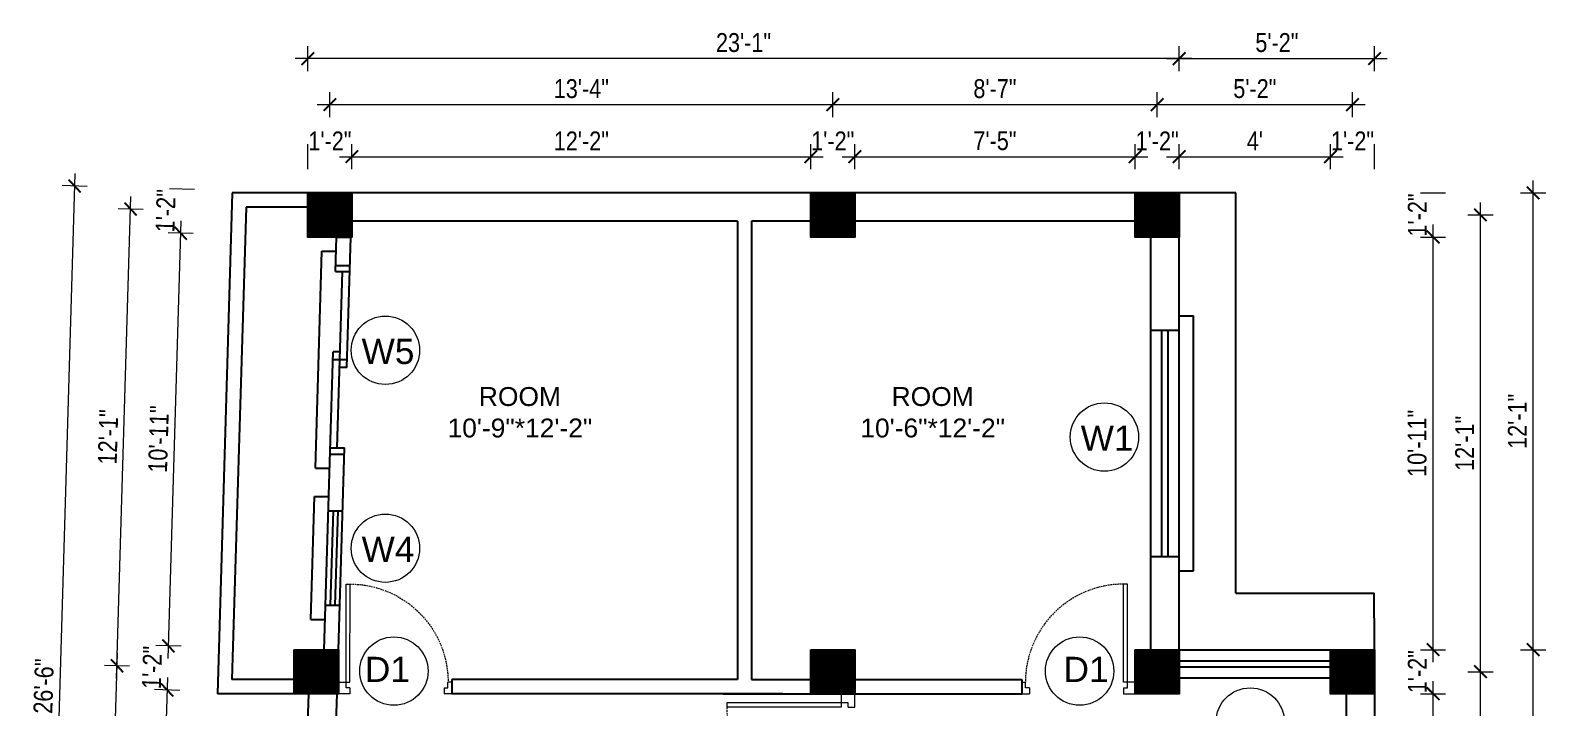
# Model space of a CAD drawing. Header units: inches. Extents: x -9985691 to 3643, y -3270716 to 4788.
# Drawn here: x -4965885.4 to -4965404.3, y -3263467.2 to -3263251.9 of the extents above; entities that cross this region are included whole.
import ezdxf

# ---------------------------------------------------------------- set-up
doc = ezdxf.new("R2010")
doc.units = ezdxf.units.IN
doc.header["$LTSCALE"] = 2
doc.header["$MEASUREMENT"] = 0
doc.header["$PDMODE"] = 34
doc.linetypes.add('HIDDEN', pattern=[0.375, 0.25, -0.125])
doc.layers.get('0').update_dxf_attribs({"linetype": 'CONTINUOUS'})
doc.layers.get('DEFPOINTS').update_dxf_attribs({"color": 141, "linetype": 'CONTINUOUS'})
doc.layers.add('A-Hatch', color=7, linetype='CONTINUOUS')
for name, color, linetype, lineweight in [('Annotate-Lite.w', 177, 'CONTINUOUS', 9), ('DIM 1-100', 4, 'CONTINUOUS', 13), ('Door-Window.w', 4, 'CONTINUOUS', 15), ('TEXT', 181, 'CONTINUOUS', 25)]:
    doc.layers.add(name, color=color, linetype=linetype, lineweight=lineweight)
doc.styles.add('arial.', font='arial.ttf')
doc.styles.add('gaurav', font='arial.ttf')
doc.styles.get("Standard").update_dxf_attribs({"font": 'ARIALN.TTF'})
doc.dimstyles.new('1 by 96', dxfattribs={"dimtxt": 6, "dimasz": 4, "dimexe": 4, "dimexo": 4, "dimgap": 2, "dimtad": 1, "dimdec": 0, "dimzin": 0, "dimdsep": 46, "dimlunit": 4, "dimtxsty": 'Standard', "dimblk": 'ARCHTICK', "dimcen": 0, "dimdle": 4, "dimadec": 0, "dimazin": 0, "dimtfac": 1, "dimtdec": 0, "dimtix": 1, "dimtofl": 0, "dimtmove": 1, "dimatfit": 3, "dimldrblk": 'ARCHTICK', "dimfxl": 4, "dimfxlon": 1, "dimtolj": 1, "dimtzin": 0, "dimlwd": -1, "dimlwe": -1, "dimarcsym": 0})

# ---------------------------------------------------------------- blocks, each defined once
blk = doc.blocks.new('3-0')
at = {"ltscale": 3}
for p, q in [((11063.05, 10097.68), (11065.97, 10099.9)), ((11063.05, 10097.68), (11064.53, 10095.73)), ((11065.25, 10097.81), (11066.71, 10098.92)), ((11065.99, 10096.84), (11065.25, 10097.81)), ((11065.97, 10099.9), (11066.71, 10098.92)), ((11065.99, 10096.84), (11064.53, 10095.73)), ((11085.5, 10074.13), (11110.32, 10092.96)), ((11086.24, 10073.15), (11111.05, 10091.97)), ((11111.05, 10091.97), (11110.32, 10092.96)), ((11084.04, 10073.02), (11082.57, 10071.91)), ((11084.04, 10073.02), (11084.78, 10072.04)), ((11084.78, 10072.04), (11086.24, 10073.15)), ((11086.24, 10073.15), (11085.5, 10074.13)), ((11087.72, 10071.2), (11086.24, 10073.15)), ((11082.57, 10071.91), (11084.79, 10068.98)), ((11084.79, 10068.98), (11087.72, 10071.2))]:
    blk.add_line(p, q, dxfattribs=at)
at = {"layer": 'Door-Window.w', "color": 9, "linetype": 'HIDDEN', "lineweight": 18}
blk.add_arc((11085.5, 10074.13), 31.16, 37.1906, 127.1465, dxfattribs=at)
blk = doc.blocks.new('*D1181')
at = {"layer": 'DEFPOINTS', "color": 0, "ltscale": 0.5, "transparency": 16777216}
for p in [(-4965783.32, -3263292.05), (-4965797.32, -3263303.58), (-4965783.32, -3263303.58)]:
    blk.add_point(p, dxfattribs=at)
at = {"layer": 'DIM 1-100', "color": 0, "ltscale": 0.5, "transparency": 16777216}
for p, q in [((-4965797.32, -3263296.05), (-4965797.32, -3263288.05)), ((-4965783.32, -3263296.05), (-4965783.32, -3263288.05))]:
    blk.add_line(p, q, dxfattribs=at)
at = {"layer": 'DIM 1-100', "color": 0, "ltscale": 0.5, "transparency": 16777216, "insert": (-4965790.32, -3263287.04), "char_height": 6, "attachment_point": 5}
blk.add_mtext('\\A1;1\'-2"', dxfattribs=at)
blk = doc.blocks.new('_ArchTick')
at = {"color": 0, "linetype": 'ByBlock', "const_width": 0.15}
blk.add_lwpolyline([(-0.5, -0.5), (0.5, 0.5)], dxfattribs=at)
blk = doc.blocks.new('*D1182')
at = {"layer": 'DEFPOINTS', "color": 0, "ltscale": 0.5, "transparency": 16777216}
for p in [(-4965637.68, -3263292.05), (-4965783.32, -3263303.58), (-4965637.68, -3263303.58)]:
    blk.add_point(p, dxfattribs=at)
at = {"layer": 'DIM 1-100', "color": 0, "ltscale": 0.5, "transparency": 16777216}
for p, q in [((-4965783.32, -3263296.05), (-4965783.32, -3263288.05)), ((-4965637.68, -3263296.05), (-4965637.68, -3263288.05)), ((-4965787.32, -3263292.05), (-4965633.68, -3263292.05))]:
    blk.add_line(p, q, dxfattribs=at)
at = {"layer": 'DIM 1-100', "color": 0, "ltscale": 0.5, "transparency": 16777216, "xscale": 4, "yscale": 4, "zscale": 4, "rotation": 180}
blk.add_blockref('_ArchTick', (-4965783.32, -3263292.05), dxfattribs=at)
at = {"layer": 'DIM 1-100', "color": 0, "ltscale": 0.5, "transparency": 16777216, "xscale": 4, "yscale": 4, "zscale": 4}
blk.add_blockref('_ArchTick', (-4965637.68, -3263292.05), dxfattribs=at)
at = {"layer": 'DIM 1-100', "color": 0, "ltscale": 0.5, "transparency": 16777216, "insert": (-4965710.5, -3263287.04), "char_height": 6, "attachment_point": 5}
blk.add_mtext('\\A1;12\'-2"', dxfattribs=at)
blk = doc.blocks.new('*D1183')
at = {"layer": 'DEFPOINTS', "color": 0, "ltscale": 0.5, "transparency": 16777216}
for p in [(-4965623.68, -3263292.05), (-4965637.68, -3263303.58), (-4965623.68, -3263303.58)]:
    blk.add_point(p, dxfattribs=at)
at = {"layer": 'DIM 1-100', "color": 0, "ltscale": 0.5, "transparency": 16777216}
for p, q in [((-4965637.68, -3263296.05), (-4965637.68, -3263288.05)), ((-4965623.68, -3263296.05), (-4965623.68, -3263288.05))]:
    blk.add_line(p, q, dxfattribs=at)
at = {"layer": 'DIM 1-100', "color": 0, "ltscale": 0.5, "transparency": 16777216, "insert": (-4965630.68, -3263287.04), "char_height": 6, "attachment_point": 5}
blk.add_mtext('\\A1;1\'-2"', dxfattribs=at)
blk = doc.blocks.new('*D1184')
at = {"layer": 'DEFPOINTS', "color": 0, "ltscale": 0.5, "transparency": 16777216}
for p in [(-4965534.68, -3263292.05), (-4965623.68, -3263303.58), (-4965534.68, -3263303.58)]:
    blk.add_point(p, dxfattribs=at)
at = {"layer": 'DIM 1-100', "color": 0, "ltscale": 0.5, "transparency": 16777216}
for p, q in [((-4965623.68, -3263296.05), (-4965623.68, -3263288.05)), ((-4965534.68, -3263296.05), (-4965534.68, -3263288.05)), ((-4965627.68, -3263292.05), (-4965530.68, -3263292.05))]:
    blk.add_line(p, q, dxfattribs=at)
at = {"layer": 'DIM 1-100', "color": 0, "ltscale": 0.5, "transparency": 16777216, "xscale": 4, "yscale": 4, "zscale": 4, "rotation": 180}
blk.add_blockref('_ArchTick', (-4965623.68, -3263292.05), dxfattribs=at)
at = {"layer": 'DIM 1-100', "color": 0, "ltscale": 0.5, "transparency": 16777216, "xscale": 4, "yscale": 4, "zscale": 4}
blk.add_blockref('_ArchTick', (-4965534.68, -3263292.05), dxfattribs=at)
at = {"layer": 'DIM 1-100', "color": 0, "ltscale": 0.5, "transparency": 16777216, "insert": (-4965579.18, -3263287), "char_height": 6, "attachment_point": 5}
blk.add_mtext('\\A1;7\'-5"', dxfattribs=at)
blk = doc.blocks.new('*D1185')
at = {"layer": 'DEFPOINTS', "color": 0, "ltscale": 0.5, "transparency": 16777216}
for p in [(-4965520.68, -3263292.05), (-4965534.68, -3263303.58), (-4965520.68, -3263303.58)]:
    blk.add_point(p, dxfattribs=at)
at = {"layer": 'DIM 1-100', "color": 0, "ltscale": 0.5, "transparency": 16777216}
for p, q in [((-4965534.68, -3263296.05), (-4965534.68, -3263288.05)), ((-4965520.68, -3263296.05), (-4965520.68, -3263288.05))]:
    blk.add_line(p, q, dxfattribs=at)
at = {"layer": 'DIM 1-100', "color": 0, "ltscale": 0.5, "transparency": 16777216, "insert": (-4965527.68, -3263287.04), "char_height": 6, "attachment_point": 5}
blk.add_mtext('\\A1;1\'-2"', dxfattribs=at)
blk = doc.blocks.new('*D1186')
at = {"layer": 'DEFPOINTS', "color": 0, "ltscale": 0.5, "transparency": 16777216}
for p in [(-4965472.65, -3263292.05), (-4965520.68, -3263303.58), (-4965472.65, -3263448.71)]:
    blk.add_point(p, dxfattribs=at)
at = {"layer": 'DIM 1-100', "color": 0, "ltscale": 0.5, "transparency": 16777216}
for p, q in [((-4965520.68, -3263296.05), (-4965520.68, -3263288.05)), ((-4965472.65, -3263296.05), (-4965472.65, -3263288.05)), ((-4965524.68, -3263292.05), (-4965468.65, -3263292.05))]:
    blk.add_line(p, q, dxfattribs=at)
at = {"layer": 'DIM 1-100', "color": 0, "ltscale": 0.5, "transparency": 16777216, "xscale": 4, "yscale": 4, "zscale": 4, "rotation": 180}
blk.add_blockref('_ArchTick', (-4965520.68, -3263292.05), dxfattribs=at)
at = {"layer": 'DIM 1-100', "color": 0, "ltscale": 0.5, "transparency": 16777216, "xscale": 4, "yscale": 4, "zscale": 4}
blk.add_blockref('_ArchTick', (-4965472.65, -3263292.05), dxfattribs=at)
at = {"layer": 'DIM 1-100', "color": 0, "ltscale": 0.5, "transparency": 16777216, "insert": (-4965496.66, -3263287.05), "char_height": 6, "attachment_point": 5}
blk.add_mtext("\\A1;4'", dxfattribs=at)
blk = doc.blocks.new('*D1187')
at = {"layer": 'DEFPOINTS', "color": 0, "ltscale": 0.5, "transparency": 16777216}
for p in [(-4965458.65, -3263292.05), (-4965472.65, -3263448.71), (-4965458.65, -3263448.71)]:
    blk.add_point(p, dxfattribs=at)
at = {"layer": 'DIM 1-100', "color": 0, "ltscale": 0.5, "transparency": 16777216}
for p, q in [((-4965472.65, -3263296.05), (-4965472.65, -3263288.05)), ((-4965458.65, -3263296.05), (-4965458.65, -3263288.05))]:
    blk.add_line(p, q, dxfattribs=at)
at = {"layer": 'DIM 1-100', "color": 0, "ltscale": 0.5, "transparency": 16777216, "insert": (-4965465.65, -3263287.04), "char_height": 6, "attachment_point": 5}
blk.add_mtext('\\A1;1\'-2"', dxfattribs=at)
blk = doc.blocks.new('*D1188')
at = {"layer": 'DEFPOINTS', "color": 0, "ltscale": 0.5, "transparency": 16777216}
for p in [(-4965630.68, -3263275.52), (-4965790.32, -3263310.58), (-4965630.68, -3263310.58)]:
    blk.add_point(p, dxfattribs=at)
at = {"layer": 'DIM 1-100', "color": 0, "ltscale": 0.5, "transparency": 16777216}
for p, q in [((-4965790.32, -3263279.52), (-4965790.32, -3263271.52)), ((-4965630.68, -3263279.52), (-4965630.68, -3263271.52)), ((-4965794.32, -3263275.52), (-4965626.68, -3263275.52))]:
    blk.add_line(p, q, dxfattribs=at)
at = {"layer": 'DIM 1-100', "color": 0, "ltscale": 0.5, "transparency": 16777216, "xscale": 4, "yscale": 4, "zscale": 4, "rotation": 180}
blk.add_blockref('_ArchTick', (-4965790.32, -3263275.52), dxfattribs=at)
at = {"layer": 'DIM 1-100', "color": 0, "ltscale": 0.5, "transparency": 16777216, "xscale": 4, "yscale": 4, "zscale": 4}
blk.add_blockref('_ArchTick', (-4965630.68, -3263275.52), dxfattribs=at)
at = {"layer": 'DIM 1-100', "color": 0, "ltscale": 0.5, "transparency": 16777216, "insert": (-4965710.5, -3263270.46), "char_height": 6, "attachment_point": 5}
blk.add_mtext('\\A1;13\'-4"', dxfattribs=at)
blk = doc.blocks.new('*D1189')
at = {"layer": 'DEFPOINTS', "color": 0, "ltscale": 0.5, "transparency": 16777216}
for p in [(-4965527.68, -3263275.52), (-4965630.68, -3263310.58), (-4965527.68, -3263310.58)]:
    blk.add_point(p, dxfattribs=at)
at = {"layer": 'DIM 1-100', "color": 0, "ltscale": 0.5, "transparency": 16777216}
for p, q in [((-4965630.68, -3263279.52), (-4965630.68, -3263271.52)), ((-4965527.68, -3263279.52), (-4965527.68, -3263271.52)), ((-4965634.68, -3263275.52), (-4965523.68, -3263275.52))]:
    blk.add_line(p, q, dxfattribs=at)
at = {"layer": 'DIM 1-100', "color": 0, "ltscale": 0.5, "transparency": 16777216, "xscale": 4, "yscale": 4, "zscale": 4, "rotation": 180}
blk.add_blockref('_ArchTick', (-4965630.68, -3263275.52), dxfattribs=at)
at = {"layer": 'DIM 1-100', "color": 0, "ltscale": 0.5, "transparency": 16777216, "xscale": 4, "yscale": 4, "zscale": 4}
blk.add_blockref('_ArchTick', (-4965527.68, -3263275.52), dxfattribs=at)
at = {"layer": 'DIM 1-100', "color": 0, "ltscale": 0.5, "transparency": 16777216, "insert": (-4965579.18, -3263270.46), "char_height": 6, "attachment_point": 5}
blk.add_mtext('\\A1;8\'-7"', dxfattribs=at)
blk = doc.blocks.new('*D1190')
at = {"layer": 'DEFPOINTS', "color": 0, "ltscale": 0.5, "transparency": 16777216}
for p in [(-4965465.65, -3263275.52), (-4965527.68, -3263310.58), (-4965465.65, -3263455.71)]:
    blk.add_point(p, dxfattribs=at)
at = {"layer": 'DIM 1-100', "color": 0, "ltscale": 0.5, "transparency": 16777216}
for p, q in [((-4965527.68, -3263279.52), (-4965527.68, -3263271.52)), ((-4965465.65, -3263279.52), (-4965465.65, -3263271.52)), ((-4965531.68, -3263275.52), (-4965461.65, -3263275.52))]:
    blk.add_line(p, q, dxfattribs=at)
at = {"layer": 'DIM 1-100', "color": 0, "ltscale": 0.5, "transparency": 16777216, "xscale": 4, "yscale": 4, "zscale": 4, "rotation": 180}
blk.add_blockref('_ArchTick', (-4965527.68, -3263275.52), dxfattribs=at)
at = {"layer": 'DIM 1-100', "color": 0, "ltscale": 0.5, "transparency": 16777216, "xscale": 4, "yscale": 4, "zscale": 4}
blk.add_blockref('_ArchTick', (-4965465.65, -3263275.52), dxfattribs=at)
at = {"layer": 'DIM 1-100', "color": 0, "ltscale": 0.5, "transparency": 16777216, "insert": (-4965496.66, -3263270.46), "char_height": 6, "attachment_point": 5}
blk.add_mtext('\\A1;5\'-2"', dxfattribs=at)
blk = doc.blocks.new('*D1191')
at = {"layer": 'DEFPOINTS', "color": 0, "ltscale": 0.5, "transparency": 16777216}
for p in [(-4965797.32, -3263260.89), (-4965797.32, -3263303.58), (-4965520.68, -3263303.58)]:
    blk.add_point(p, dxfattribs=at)
at = {"layer": 'DIM 1-100', "color": 0, "ltscale": 0.5, "transparency": 16777216}
for p, q in [((-4965797.32, -3263264.89), (-4965797.32, -3263256.89)), ((-4965520.68, -3263264.89), (-4965520.68, -3263256.89)), ((-4965516.68, -3263260.89), (-4965801.32, -3263260.89))]:
    blk.add_line(p, q, dxfattribs=at)
at = {"layer": 'DIM 1-100', "color": 0, "ltscale": 0.5, "transparency": 16777216, "xscale": 4, "yscale": 4, "zscale": 4, "rotation": 180}
blk.add_blockref('_ArchTick', (-4965797.32, -3263260.89), dxfattribs=at)
at = {"layer": 'DIM 1-100', "color": 0, "ltscale": 0.5, "transparency": 16777216, "xscale": 4, "yscale": 4, "zscale": 4}
blk.add_blockref('_ArchTick', (-4965520.68, -3263260.89), dxfattribs=at)
at = {"layer": 'DIM 1-100', "color": 0, "ltscale": 0.5, "transparency": 16777216, "insert": (-4965659, -3263255.82), "char_height": 6, "attachment_point": 5}
blk.add_mtext('\\A1;23\'-1"', dxfattribs=at)
blk = doc.blocks.new('*D1192')
at = {"layer": 'DEFPOINTS', "color": 0, "ltscale": 0.5, "transparency": 16777216}
for p in [(-4965458.65, -3263260.89), (-4965520.68, -3263303.58), (-4965458.65, -3263448.71)]:
    blk.add_point(p, dxfattribs=at)
at = {"layer": 'DIM 1-100', "color": 0, "ltscale": 0.5, "transparency": 16777216}
for p, q in [((-4965520.68, -3263264.89), (-4965520.68, -3263256.89)), ((-4965458.65, -3263264.89), (-4965458.65, -3263256.89)), ((-4965524.68, -3263260.89), (-4965454.65, -3263260.89))]:
    blk.add_line(p, q, dxfattribs=at)
at = {"layer": 'DIM 1-100', "color": 0, "ltscale": 0.5, "transparency": 16777216, "xscale": 4, "yscale": 4, "zscale": 4, "rotation": 180}
blk.add_blockref('_ArchTick', (-4965520.68, -3263260.89), dxfattribs=at)
at = {"layer": 'DIM 1-100', "color": 0, "ltscale": 0.5, "transparency": 16777216, "xscale": 4, "yscale": 4, "zscale": 4}
blk.add_blockref('_ArchTick', (-4965458.65, -3263260.89), dxfattribs=at)
at = {"layer": 'DIM 1-100', "color": 0, "ltscale": 0.5, "transparency": 16777216, "insert": (-4965489.66, -3263255.82), "char_height": 6, "attachment_point": 5}
blk.add_mtext('\\A1;5\'-2"', dxfattribs=at)
blk = doc.blocks.new('*D1193')
at = {"layer": 'DEFPOINTS', "color": 0, "ltscale": 0.5, "transparency": 16777216}
for p in [(-4965841.59, -3263447.52), (-4965801.63, -3263448.71), (-4965802.05, -3263462.71)]:
    blk.add_point(p, dxfattribs=at)
at = {"layer": 'DIM 1-100', "color": 0, "ltscale": 0.5, "transparency": 16777216}
for p, q in [((-4965837.59, -3263447.64), (-4965845.59, -3263447.4)), ((-4965838.01, -3263461.64), (-4965846, -3263461.4))]:
    blk.add_line(p, q, dxfattribs=at)
at = {"layer": 'DIM 1-100', "color": 0, "ltscale": 0.5, "transparency": 16777216, "insert": (-4965846.81, -3263454.37), "char_height": 6, "attachment_point": 5, "rotation": 88.2969}
blk.add_mtext('\\A1;1\'-2"', dxfattribs=at)
blk = doc.blocks.new('*D1194')
at = {"layer": 'DEFPOINTS', "color": 0, "ltscale": 0.5, "transparency": 16777216}
for p in [(-4965802.05, -3263462.71), (-4965846.32, -3263606.52), (-4965806.36, -3263607.71)]:
    blk.add_point(p, dxfattribs=at)
at = {"layer": 'DIM 1-100', "color": 0, "ltscale": 0.5, "transparency": 16777216}
for p, q in [((-4965841.89, -3263457.53), (-4965846.44, -3263610.52)), ((-4965838.01, -3263461.64), (-4965846, -3263461.4)), ((-4965842.32, -3263606.64), (-4965850.32, -3263606.4))]:
    blk.add_line(p, q, dxfattribs=at)
at = {"layer": 'DIM 1-100', "color": 0, "ltscale": 0.5, "transparency": 16777216, "xscale": 4, "yscale": 4, "zscale": 4}
for p, rotation in [((-4965842.01, -3263461.52), 88.2968649502708), ((-4965846.32, -3263606.52), 268.2968649502708)]:
    blk.add_blockref('_ArchTick', p, dxfattribs=dict(at, rotation=rotation))
at = {"layer": 'DIM 1-100', "color": 0, "ltscale": 0.5, "transparency": 16777216, "insert": (-4965849.17, -3263533.87), "char_height": 6, "attachment_point": 5, "rotation": 88.2969}
blk.add_mtext('\\A1;12\'-1"', dxfattribs=at)
blk = doc.blocks.new('*D1196')
at = {"layer": 'DEFPOINTS', "color": 0, "ltscale": 0.5, "transparency": 16777216}
for p in [(-4965837.69, -3263316.38), (-4965797.32, -3263317.58), (-4965801.63, -3263448.71)]:
    blk.add_point(p, dxfattribs=at)
at = {"layer": 'DIM 1-100', "color": 0, "ltscale": 0.5, "transparency": 16777216}
for p, q in [((-4965841.71, -3263451.52), (-4965837.57, -3263312.39)), ((-4965833.69, -3263316.5), (-4965841.69, -3263316.27)), ((-4965837.59, -3263447.64), (-4965845.59, -3263447.4))]:
    blk.add_line(p, q, dxfattribs=at)
at = {"layer": 'DIM 1-100', "color": 0, "ltscale": 0.5, "transparency": 16777216, "xscale": 4, "yscale": 4, "zscale": 4}
for p, rotation in [((-4965837.69, -3263316.38), 88.29686495027083), ((-4965841.59, -3263447.52), 268.2968649502708)]:
    blk.add_blockref('_ArchTick', p, dxfattribs=dict(at, rotation=rotation))
at = {"layer": 'DIM 1-100', "color": 0, "ltscale": 0.5, "transparency": 16777216, "insert": (-4965844.7, -3263381.8), "char_height": 6, "attachment_point": 5, "rotation": 88.2969}
blk.add_mtext('\\A1;10\'-11"', dxfattribs=at)
blk = doc.blocks.new('*D1197')
at = {"layer": 'DEFPOINTS', "color": 0, "ltscale": 0.5, "transparency": 16777216}
for p in [(-4965837.27, -3263302.4), (-4965797.32, -3263303.58), (-4965797.32, -3263317.58)]:
    blk.add_point(p, dxfattribs=at)
at = {"layer": 'DIM 1-100', "color": 0, "ltscale": 0.5, "transparency": 16777216}
for p, q in [((-4965833.28, -3263302.52), (-4965841.27, -3263302.28)), ((-4965833.69, -3263316.5), (-4965841.69, -3263316.27))]:
    blk.add_line(p, q, dxfattribs=at)
at = {"layer": 'DIM 1-100', "color": 0, "ltscale": 0.5, "transparency": 16777216, "insert": (-4965842.49, -3263309.24), "char_height": 6, "attachment_point": 5, "rotation": 88.2969}
blk.add_mtext('\\A1;1\'-2"', dxfattribs=at)
blk = doc.blocks.new('*D1198')
at = {"layer": 'DEFPOINTS', "color": 0, "ltscale": 0.5, "transparency": 16777216}
for p in [(-4965857.91, -3263453.83), (-4965794.63, -3263455.71), (-4965799.36, -3263614.71)]:
    blk.add_point(p, dxfattribs=at)
at = {"layer": 'DIM 1-100', "color": 0, "ltscale": 0.5, "transparency": 16777216}
for p, q in [((-4965862.76, -3263616.83), (-4965857.8, -3263449.83)), ((-4965853.92, -3263453.95), (-4965861.91, -3263453.71)), ((-4965858.64, -3263612.95), (-4965866.64, -3263612.71))]:
    blk.add_line(p, q, dxfattribs=at)
at = {"layer": 'DIM 1-100', "color": 0, "ltscale": 0.5, "transparency": 16777216, "xscale": 4, "yscale": 4, "zscale": 4}
for p, rotation in [((-4965857.91, -3263453.83), 88.29686496677859), ((-4965862.64, -3263612.83), 268.2968649667786)]:
    blk.add_blockref('_ArchTick', p, dxfattribs=dict(at, rotation=rotation))
at = {"layer": 'DIM 1-100', "color": 0, "ltscale": 0.5, "transparency": 16777216, "insert": (-4965865.34, -3263533.18), "char_height": 6, "attachment_point": 5, "rotation": 88.2969}
blk.add_mtext('\\A1;13\'-3"', dxfattribs=at)
blk = doc.blocks.new('*D1199')
at = {"layer": 'DEFPOINTS', "color": 0, "ltscale": 0.5, "transparency": 16777216}
for p in [(-4965853.6, -3263308.7), (-4965790.32, -3263310.58), (-4965794.63, -3263455.71)]:
    blk.add_point(p, dxfattribs=at)
at = {"layer": 'DIM 1-100', "color": 0, "ltscale": 0.5, "transparency": 16777216}
for p, q in [((-4965858.03, -3263457.83), (-4965853.48, -3263304.7)), ((-4965849.6, -3263308.82), (-4965857.6, -3263308.58)), ((-4965853.92, -3263453.95), (-4965861.91, -3263453.71))]:
    blk.add_line(p, q, dxfattribs=at)
at = {"layer": 'DIM 1-100', "color": 0, "ltscale": 0.5, "transparency": 16777216, "xscale": 4, "yscale": 4, "zscale": 4}
for p, rotation in [((-4965853.6, -3263308.7), 88.29686495027083), ((-4965857.91, -3263453.83), 268.2968649502708)]:
    blk.add_blockref('_ArchTick', p, dxfattribs=dict(at, rotation=rotation))
at = {"layer": 'DIM 1-100', "color": 0, "ltscale": 0.5, "transparency": 16777216, "insert": (-4965860.77, -3263381.12), "char_height": 6, "attachment_point": 5, "rotation": 88.2969}
blk.add_mtext('\\A1;12\'-1"', dxfattribs=at)
blk = doc.blocks.new('*D1200')
at = {"layer": 'DEFPOINTS', "color": 0, "ltscale": 0.5, "transparency": 16777216}
for p in [(-4965797.32, -3263303.58), (-4965880.84, -3263619.51), (-4965806.77, -3263621.71)]:
    blk.add_point(p, dxfattribs=at)
at = {"layer": 'DIM 1-100', "color": 0, "ltscale": 0.5, "transparency": 16777216}
for p, q in [((-4965871.26, -3263297.38), (-4965880.96, -3263623.51)), ((-4965867.39, -3263301.5), (-4965875.38, -3263301.26)), ((-4965876.84, -3263619.63), (-4965884.84, -3263619.39))]:
    blk.add_line(p, q, dxfattribs=at)
at = {"layer": 'DIM 1-100', "color": 0, "ltscale": 0.5, "transparency": 16777216, "xscale": 4, "yscale": 4, "zscale": 4}
for p, rotation in [((-4965871.38, -3263301.38), 88.29686496679862), ((-4965880.84, -3263619.51), 268.2968649667986)]:
    blk.add_blockref('_ArchTick', p, dxfattribs=dict(at, rotation=rotation))
at = {"layer": 'DIM 1-100', "color": 0, "ltscale": 0.5, "transparency": 16777216, "insert": (-4965881.17, -3263460.3), "char_height": 6, "attachment_point": 5, "rotation": 88.2969}
blk.add_mtext('\\A1;26\'-6"', dxfattribs=at)
blk = doc.blocks.new('*D1210')
at = {"layer": 'DEFPOINTS', "color": 0, "ltscale": 0.5, "transparency": 16777216}
for p in [(-4965458.65, -3263462.71), (-4965440.08, -3263462.71), (-4965457.43, -3263607.71)]:
    blk.add_point(p, dxfattribs=at)
at = {"layer": 'DIM 1-100', "color": 0, "ltscale": 0.5, "transparency": 16777216}
for p, q in [((-4965440.08, -3263611.71), (-4965440.08, -3263458.71)), ((-4965444.08, -3263462.71), (-4965436.08, -3263462.71)), ((-4965444.08, -3263607.71), (-4965436.08, -3263607.71))]:
    blk.add_line(p, q, dxfattribs=at)
at = {"layer": 'DIM 1-100', "color": 0, "ltscale": 0.5, "transparency": 16777216, "xscale": 4, "yscale": 4, "zscale": 4}
for p, rotation in [((-4965440.08, -3263462.71), 90), ((-4965440.08, -3263607.71), 270)]:
    blk.add_blockref('_ArchTick', p, dxfattribs=dict(at, rotation=rotation))
at = {"layer": 'DIM 1-100', "color": 0, "ltscale": 0.5, "transparency": 16777216, "insert": (-4965445.09, -3263535.21), "char_height": 6, "attachment_point": 5, "rotation": 90}
blk.add_mtext('\\A1;12\'-1"', dxfattribs=at)
blk = doc.blocks.new('*D1211')
at = {"layer": 'DEFPOINTS', "color": 0, "ltscale": 0.5, "transparency": 16777216}
for p in [(-4965458.65, -3263448.71), (-4965440.08, -3263448.71), (-4965458.65, -3263462.71)]:
    blk.add_point(p, dxfattribs=at)
at = {"layer": 'DIM 1-100', "color": 0, "ltscale": 0.5, "transparency": 16777216}
for p, q in [((-4965444.08, -3263448.71), (-4965436.08, -3263448.71)), ((-4965444.08, -3263462.71), (-4965436.08, -3263462.71))]:
    blk.add_line(p, q, dxfattribs=at)
at = {"layer": 'DIM 1-100', "color": 0, "ltscale": 0.5, "transparency": 16777216, "insert": (-4965445.09, -3263455.71), "char_height": 6, "attachment_point": 5, "rotation": 90}
blk.add_mtext('\\A1;1\'-2"', dxfattribs=at)
blk = doc.blocks.new('*D1212')
at = {"layer": 'DEFPOINTS', "color": 0, "ltscale": 0.5, "transparency": 16777216}
for p in [(-4965520.68, -3263317.58), (-4965440.08, -3263317.58), (-4965458.65, -3263448.71)]:
    blk.add_point(p, dxfattribs=at)
at = {"layer": 'DIM 1-100', "color": 0, "ltscale": 0.5, "transparency": 16777216}
for p, q in [((-4965440.08, -3263452.71), (-4965440.08, -3263313.58)), ((-4965444.08, -3263317.58), (-4965436.08, -3263317.58)), ((-4965444.08, -3263448.71), (-4965436.08, -3263448.71))]:
    blk.add_line(p, q, dxfattribs=at)
at = {"layer": 'DIM 1-100', "color": 0, "ltscale": 0.5, "transparency": 16777216, "xscale": 4, "yscale": 4, "zscale": 4}
for p, rotation in [((-4965440.08, -3263317.58), 90), ((-4965440.08, -3263448.71), 270)]:
    blk.add_blockref('_ArchTick', p, dxfattribs=dict(at, rotation=rotation))
at = {"layer": 'DIM 1-100', "color": 0, "ltscale": 0.5, "transparency": 16777216, "insert": (-4965445.14, -3263383.15), "char_height": 6, "attachment_point": 5, "rotation": 90}
blk.add_mtext('\\A1;10\'-11"', dxfattribs=at)
blk = doc.blocks.new('*D1213')
at = {"layer": 'DEFPOINTS', "color": 0, "ltscale": 0.5, "transparency": 16777216}
for p in [(-4965520.68, -3263303.58), (-4965440.08, -3263303.58), (-4965520.68, -3263317.58)]:
    blk.add_point(p, dxfattribs=at)
at = {"layer": 'DIM 1-100', "color": 0, "ltscale": 0.5, "transparency": 16777216}
for p, q in [((-4965444.08, -3263303.58), (-4965436.08, -3263303.58)), ((-4965444.08, -3263317.58), (-4965436.08, -3263317.58))]:
    blk.add_line(p, q, dxfattribs=at)
at = {"layer": 'DIM 1-100', "color": 0, "ltscale": 0.5, "transparency": 16777216, "insert": (-4965445.09, -3263310.58), "char_height": 6, "attachment_point": 5, "rotation": 90}
blk.add_mtext('\\A1;1\'-2"', dxfattribs=at)
blk = doc.blocks.new('*D1214')
at = {"layer": 'DEFPOINTS', "color": 0, "ltscale": 0.5, "transparency": 16777216}
for p in [(-4965465.65, -3263455.71), (-4965425.05, -3263455.71), (-4965464.43, -3263614.71)]:
    blk.add_point(p, dxfattribs=at)
at = {"layer": 'DIM 1-100', "color": 0, "ltscale": 0.5, "transparency": 16777216}
for p, q in [((-4965425.05, -3263618.71), (-4965425.05, -3263451.71)), ((-4965429.05, -3263455.71), (-4965421.05, -3263455.71)), ((-4965429.05, -3263614.71), (-4965421.05, -3263614.71))]:
    blk.add_line(p, q, dxfattribs=at)
at = {"layer": 'DIM 1-100', "color": 0, "ltscale": 0.5, "transparency": 16777216, "xscale": 4, "yscale": 4, "zscale": 4}
for p, rotation in [((-4965425.05, -3263455.71), 90), ((-4965425.05, -3263614.71), 270)]:
    blk.add_blockref('_ArchTick', p, dxfattribs=dict(at, rotation=rotation))
at = {"layer": 'DIM 1-100', "color": 0, "ltscale": 0.5, "transparency": 16777216, "insert": (-4965430.11, -3263535.21), "char_height": 6, "attachment_point": 5, "rotation": 90}
blk.add_mtext('\\A1;13\'-3"', dxfattribs=at)
blk = doc.blocks.new('*D1215')
at = {"layer": 'DEFPOINTS', "color": 0, "ltscale": 0.5, "transparency": 16777216}
for p in [(-4965527.68, -3263310.58), (-4965425.05, -3263310.58), (-4965465.65, -3263455.71)]:
    blk.add_point(p, dxfattribs=at)
at = {"layer": 'DIM 1-100', "color": 0, "ltscale": 0.5, "transparency": 16777216}
for p, q in [((-4965425.05, -3263459.71), (-4965425.05, -3263306.58)), ((-4965429.05, -3263310.58), (-4965421.05, -3263310.58)), ((-4965429.05, -3263455.71), (-4965421.05, -3263455.71))]:
    blk.add_line(p, q, dxfattribs=at)
at = {"layer": 'DIM 1-100', "color": 0, "ltscale": 0.5, "transparency": 16777216, "xscale": 4, "yscale": 4, "zscale": 4}
for p, rotation in [((-4965425.05, -3263310.58), 90), ((-4965425.05, -3263455.71), 270)]:
    blk.add_blockref('_ArchTick', p, dxfattribs=dict(at, rotation=rotation))
at = {"layer": 'DIM 1-100', "color": 0, "ltscale": 0.5, "transparency": 16777216, "insert": (-4965430.06, -3263383.15), "char_height": 6, "attachment_point": 5, "rotation": 90}
blk.add_mtext('\\A1;12\'-1"', dxfattribs=at)
blk = doc.blocks.new('*D1216')
at = {"layer": 'DEFPOINTS', "color": 0, "ltscale": 0.5, "transparency": 16777216}
for p in [(-4965458.65, -3263448.71), (-4965408.32, -3263448.71), (-4965457.32, -3263621.71)]:
    blk.add_point(p, dxfattribs=at)
at = {"layer": 'DIM 1-100', "color": 0, "ltscale": 0.5, "transparency": 16777216}
for p, q in [((-4965408.32, -3263625.71), (-4965408.32, -3263444.71)), ((-4965412.32, -3263448.71), (-4965404.32, -3263448.71)), ((-4965412.32, -3263621.71), (-4965404.32, -3263621.71))]:
    blk.add_line(p, q, dxfattribs=at)
at = {"layer": 'DIM 1-100', "color": 0, "ltscale": 0.5, "transparency": 16777216, "xscale": 4, "yscale": 4, "zscale": 4}
for p, rotation in [((-4965408.32, -3263448.71), 90), ((-4965408.32, -3263621.71), 270)]:
    blk.add_blockref('_ArchTick', p, dxfattribs=dict(at, rotation=rotation))
at = {"layer": 'DIM 1-100', "color": 0, "ltscale": 0.5, "transparency": 16777216, "insert": (-4965413.38, -3263535.21), "char_height": 6, "attachment_point": 5, "rotation": 90}
blk.add_mtext('\\A1;14\'-5"', dxfattribs=at)
blk = doc.blocks.new('*D1217')
at = {"layer": 'DEFPOINTS', "color": 0, "ltscale": 0.5, "transparency": 16777216}
for p in [(-4965520.68, -3263303.58), (-4965408.32, -3263303.58), (-4965458.65, -3263448.71)]:
    blk.add_point(p, dxfattribs=at)
at = {"layer": 'DIM 1-100', "color": 0, "ltscale": 0.5, "transparency": 16777216}
for p, q in [((-4965408.32, -3263452.71), (-4965408.32, -3263299.58)), ((-4965412.32, -3263303.58), (-4965404.32, -3263303.58)), ((-4965412.32, -3263448.71), (-4965404.32, -3263448.71))]:
    blk.add_line(p, q, dxfattribs=at)
at = {"layer": 'DIM 1-100', "color": 0, "ltscale": 0.5, "transparency": 16777216, "xscale": 4, "yscale": 4, "zscale": 4}
for p, rotation in [((-4965408.32, -3263303.58), 90), ((-4965408.32, -3263448.71), 270)]:
    blk.add_blockref('_ArchTick', p, dxfattribs=dict(at, rotation=rotation))
at = {"layer": 'DIM 1-100', "color": 0, "ltscale": 0.5, "transparency": 16777216, "insert": (-4965413.33, -3263376.15), "char_height": 6, "attachment_point": 5, "rotation": 90}
blk.add_mtext('\\A1;12\'-1"', dxfattribs=at)

msp = doc.modelspace()

# ---------------------------------------------------------------- hatches: boundary and pattern name
at = {"layer": 'A-Hatch', "ltscale": 0.5}
h = msp.add_hatch(dxfattribs=at)
h.set_pattern_fill('ANSI31', color=256)
h.set_pattern_definition([(45, (9311.56172, 1367.74534), (-0.0883883476483, 0.0883883476483), [])])
h.paths.add_polyline_path([(-4965783.32, -3263303.58), (-4965797.32, -3263303.58), (-4965797.32, -3263317.58), (-4965783.32, -3263317.58)])
h = msp.add_hatch(dxfattribs=at)
h.set_pattern_fill('ANSI31', color=256)
h.set_pattern_definition([(45, (9471.20189, 1367.74534), (-0.0883883476483, 0.0883883476483), [])])
h.paths.add_polyline_path([(-4965623.68, -3263303.58), (-4965637.68, -3263303.58), (-4965637.68, -3263317.58), (-4965623.68, -3263317.58)])
h = msp.add_hatch(dxfattribs=at)
h.set_pattern_fill('ANSI31', color=256)
h.set_pattern_definition([(45, (9574.20189, 1367.74534), (-0.0883883476483, 0.0883883476483), [])])
h.paths.add_polyline_path([(-4965520.68, -3263303.58), (-4965534.68, -3263303.58), (-4965534.68, -3263317.58), (-4965520.68, -3263317.58)])
h = msp.add_hatch(dxfattribs=at)
h.set_pattern_fill('ANSI31', color=256)
h.set_pattern_definition([(45, (9307.2465, 1222.61838), (-0.0883883476483, 0.0883883476483), [])])
h.paths.add_polyline_path([(-4965787.63, -3263448.71), (-4965801.63, -3263448.71), (-4965801.63, -3263462.71), (-4965787.63, -3263462.71)])
h = msp.add_hatch(dxfattribs=at)
h.set_pattern_fill('ANSI31', color=256)
h.set_pattern_definition([(45, (9471.20189, 1222.61838), (-0.0883883476483, 0.0883883476483), [])])
h.paths.add_polyline_path([(-4965623.68, -3263448.71), (-4965637.68, -3263448.71), (-4965637.68, -3263462.71), (-4965623.68, -3263462.71)])
h = msp.add_hatch(dxfattribs=at)
h.set_pattern_fill('ANSI31', color=256)
h.set_pattern_definition([(45, (9574.20189, 1222.61838), (-0.0883883476483, 0.0883883476483), [])])
h.paths.add_polyline_path([(-4965520.68, -3263448.71), (-4965534.68, -3263448.71), (-4965534.68, -3263462.71), (-4965520.68, -3263462.71)])
h = msp.add_hatch(dxfattribs=at)
h.set_pattern_fill('ANSI31', color=256)
h.set_pattern_definition([(45, (9636.22773, 1222.61838), (-0.0883883476483, 0.0883883476483), [])])
h.paths.add_polyline_path([(-4965458.65, -3263448.71), (-4965472.65, -3263448.71), (-4965472.65, -3263462.71), (-4965458.65, -3263462.71)])

# ---------------------------------------------------------------- linework, layer by layer
at = {"ltscale": 0.5}
for p, q in [((-4965821.33, -3263303.58), (-4965826.06, -3263462.71)), ((-4965797.32, -3263303.58), (-4965821.33, -3263303.58)), ((-4965502.68, -3263303.58), (-4965797.32, -3263303.58)), ((-4965520.68, -3263458.21), (-4965520.68, -3263303.58)), ((-4965502.68, -3263430.71), (-4965502.68, -3263303.58)), ((-4965816.96, -3263308.08), (-4965821.42, -3263458.21)), ((-4965797.32, -3263308.08), (-4965816.96, -3263308.08)), ((-4965660.92, -3263312.58), (-4965783.32, -3263312.58)), ((-4965660.92, -3263312.58), (-4965660.92, -3263458.21)), ((-4965637.68, -3263312.58), (-4965656.42, -3263312.58)), ((-4965656.42, -3263312.58), (-4965656.42, -3263458.21)), ((-4965534.68, -3263312.58), (-4965623.68, -3263312.58)), ((-4965788.56, -3263328.58), (-4965788.23, -3263317.58)), ((-4965788.23, -3263317.58), (-4965783.73, -3263317.58)), ((-4965784.97, -3263359.08), (-4965783.73, -3263317.58)), ((-4965529.68, -3263448.71), (-4965529.68, -3263317.58)), ((-4965794.92, -3263391.08), (-4965792.87, -3263322.08)), ((-4965792.87, -3263322.08), (-4965788.37, -3263322.08)), ((-4965788.56, -3263328.58), (-4965784.06, -3263328.58)), ((-4965788.5, -3263326.58), (-4965784, -3263326.58)), ((-4965787.97, -3263384.58), (-4965786.31, -3263328.58)), ((-4965520.68, -3263342.65), (-4965516.18, -3263342.65)), ((-4965516.18, -3263423.65), (-4965516.18, -3263342.65)), ((-4965529.68, -3263347.15), (-4965520.68, -3263347.15)), ((-4965526.18, -3263419.15), (-4965526.18, -3263347.15)), ((-4965524.18, -3263419.15), (-4965524.18, -3263347.15)), ((-4965792.13, -3263448.71), (-4965789.32, -3263354.08)), ((-4965784.89, -3263356.58), (-4965789.39, -3263356.58)), ((-4965787.07, -3263354.08), (-4965789.32, -3263354.08)), ((-4965784.97, -3263359.08), (-4965787.22, -3263359.08)), ((-4965790.29, -3263386.58), (-4965785.78, -3263386.58)), ((-4965790.23, -3263384.58), (-4965785.72, -3263384.58)), ((-4965787.63, -3263448.71), (-4965785.72, -3263384.58)), ((-4965794.92, -3263391.08), (-4965790.42, -3263391.08)), ((-4965796.35, -3263439.08), (-4965795.19, -3263400.08)), ((-4965795.19, -3263400.08), (-4965790.69, -3263400.08)), ((-4965790.82, -3263404.58), (-4965786.32, -3263404.58)), ((-4965789.32, -3263404.58), (-4965790.21, -3263434.58)), ((-4965787.82, -3263404.58), (-4965788.71, -3263434.58)), ((-4965529.68, -3263419.15), (-4965520.68, -3263419.15)), ((-4965520.68, -3263423.65), (-4965516.18, -3263423.65)), ((-4965791.71, -3263434.58), (-4965787.21, -3263434.58)), ((-4965502.68, -3263430.71), (-4965458.79, -3263430.71)), ((-4965457.32, -3263621.71), (-4965458.79, -3263430.71)), ((-4965796.35, -3263439.08), (-4965791.85, -3263439.08)), ((-4965520.68, -3263448.71), (-4965472.54, -3263448.71)), ((-4965520.68, -3263452.21), (-4965472.65, -3263452.21)), ((-4965520.68, -3263454.21), (-4965472.65, -3263454.21)), ((-4965801.63, -3263458.21), (-4965821.42, -3263458.21)), ((-4965660.92, -3263458.21), (-4965751.63, -3263458.21)), ((-4965751.63, -3263458.21), (-4965751.63, -3263462.71)), ((-4965656.42, -3263458.21), (-4965637.68, -3263458.21)), ((-4965623.68, -3263458.21), (-4965570.68, -3263458.21)), ((-4965570.68, -3263458.21), (-4965570.68, -3263462.71)), ((-4965520.68, -3263457.71), (-4965472.65, -3263457.71)), ((-4965801.63, -3263462.71), (-4965826.06, -3263462.71)), ((-4965798.48, -3263510.71), (-4965797.05, -3263462.71)), ((-4965789.47, -3263510.71), (-4965788.05, -3263462.71)), ((-4965646.51, -3263462.71), (-4965751.63, -3263462.71)), ((-4965665.42, -3263462.71), (-4965570.68, -3263462.71)), ((-4965466.43, -3263607.71), (-4965467.54, -3263462.71))]:
    msp.add_line(p, q, dxfattribs=at)
for points in [[(-4965797.32, -3263303.58), (-4965783.32, -3263303.58), (-4965783.32, -3263317.58), (-4965797.32, -3263317.58)], [(-4965637.68, -3263303.58), (-4965623.68, -3263303.58), (-4965623.68, -3263317.58), (-4965637.68, -3263317.58)], [(-4965534.68, -3263303.58), (-4965520.68, -3263303.58), (-4965520.68, -3263317.58), (-4965534.68, -3263317.58)], [(-4965801.63, -3263448.71), (-4965787.63, -3263448.71), (-4965787.63, -3263462.71), (-4965801.63, -3263462.71)], [(-4965637.68, -3263448.71), (-4965623.68, -3263448.71), (-4965623.68, -3263462.71), (-4965637.68, -3263462.71)], [(-4965534.68, -3263448.71), (-4965520.68, -3263448.71), (-4965520.68, -3263462.71), (-4965534.68, -3263462.71)], [(-4965472.65, -3263448.71), (-4965458.65, -3263448.71), (-4965458.65, -3263462.71), (-4965472.65, -3263462.71)]]:
    msp.add_lwpolyline(points, close=True, dxfattribs=at)
msp.add_lwpolyline([(-4965656.42, -3263453.71), (-4965656.42, -3263453.71), (-4965656.42, -3263458.21)], dxfattribs=at)
at = {"layer": 'Annotate-Lite.w', "ltscale": 0.005}
for centre in [(-4965772.71, -3263353.58), (-4965544.41, -3263381.14), (-4965772.71, -3263416.46), (-4965770.01, -3263455.53), (-4965552.3, -3263455.53), (-4965498.13, -3263471.7)]:
    msp.add_circle(centre, 10.86, dxfattribs=at)

# ---------------------------------------------------------------- block references
at = {"layer": 'Door-Window.w', "linetype": 'ByBlock'}
for p, xscale, yscale, zscale, rotation in [((-4967118.13, -3278375.56), -0.999790782309915, 0.9997907820742985, 0.9997907822730241, 307.152424295913), ((-4964204.18, -3278375.56), 0.9997907823099139, 0.9997907820742985, 0.9997907822730241, 52.84757570409326), ((-4948225.35, -3261910.47), 1.166422579283982, 1.166422579009098, 1.166422579240944, 142.8475757026038)]:
    msp.add_blockref('3-0', p, dxfattribs=dict(at, xscale=xscale, yscale=yscale, zscale=zscale, rotation=rotation))

# ---------------------------------------------------------------- texts
at = {"layer": 'Annotate-Lite.w', "ltscale": 0.005, "char_height": 8, "attachment_point": 1, "style": 'gaurav'}
for s, insert in [('W5', (-4965780.26, -3263349.93)), ('W1', (-4965551.95, -3263377.49)), ('W4', (-4965780.26, -3263412.81))]:
    msp.add_mtext_dynamic_manual_height_columns(s, width=8, gutter_width=100, heights=[0], dxfattribs=dict(at, insert=insert))
at = {"layer": 'Annotate-Lite.w', "ltscale": 0.005, "char_height": 8, "style": 'gaurav'}
for insert, attachment_point, rotation in [((-4965764.92, -3263450.98), 3, 359.9618), ((-4965557.39, -3263450.98), 1, 0.0382)]:
    msp.add_mtext_dynamic_manual_height_columns('D1', width=8, gutter_width=100, heights=[0], dxfattribs=dict(at, insert=insert, attachment_point=attachment_point, rotation=rotation))
at = {"layer": 'TEXT', "lineweight": -2, "char_height": 6, "attachment_point": 5, "style": 'arial.'}
for s, insert in [('ROOM\\P10\'-9"*12\'-2"', (-4965730, -3263373.31)), ('ROOM\\P10\'-6"*12\'-2"', (-4965598.95, -3263373.31))]:
    msp.add_mtext_dynamic_manual_height_columns(s, width=45.7314, gutter_width=30, heights=[0], dxfattribs=dict(at, insert=insert))

# ---------------------------------------------------------------- dimensions: what is measured, and where the dimension line sits
at = {"layer": 'DIM 1-100', "ltscale": 0.5}
for base, p1, p2, picture, middle in [((-4965797.32, -3263260.89), (-4965520.68, -3263303.58), (-4965797.32, -3263303.58), '*D1191', (-4965659, -3263255.82)), ((-4965458.65, -3263260.89), (-4965520.68, -3263303.58), (-4965458.65, -3263448.71), '*D1192', (-4965489.66, -3263255.82)), ((-4965630.68, -3263275.52), (-4965790.32, -3263310.58), (-4965630.68, -3263310.58), '*D1188', (-4965710.5, -3263270.46)), ((-4965527.68, -3263275.52), (-4965630.68, -3263310.58), (-4965527.68, -3263310.58), '*D1189', (-4965579.18, -3263270.46)), ((-4965465.65, -3263275.52), (-4965527.68, -3263310.58), (-4965465.65, -3263455.71), '*D1190', (-4965496.66, -3263270.46)), ((-4965783.32, -3263292.05), (-4965797.32, -3263303.58), (-4965783.32, -3263303.58), '*D1181', (-4965790.32, -3263287.04)), ((-4965637.68, -3263292.05), (-4965783.32, -3263303.58), (-4965637.68, -3263303.58), '*D1182', (-4965710.5, -3263287.04)), ((-4965623.68, -3263292.05), (-4965637.68, -3263303.58), (-4965623.68, -3263303.58), '*D1183', (-4965630.68, -3263287.04)), ((-4965534.68, -3263292.05), (-4965623.68, -3263303.58), (-4965534.68, -3263303.58), '*D1184', (-4965579.18, -3263287)), ((-4965520.68, -3263292.05), (-4965534.68, -3263303.58), (-4965520.68, -3263303.58), '*D1185', (-4965527.68, -3263287.04)), ((-4965472.65, -3263292.05), (-4965520.68, -3263303.58), (-4965472.65, -3263448.71), '*D1186', (-4965496.66, -3263287.05)), ((-4965458.65, -3263292.05), (-4965472.65, -3263448.71), (-4965458.65, -3263448.71), '*D1187', (-4965465.65, -3263287.04))]:
    dim = msp.add_linear_dim(base=base, p1=p1, p2=p2, dimstyle='1 by 96', dxfattribs=at)
    dim.commit()
    dim.dimension.update_dxf_attribs({"geometry": picture, "text_midpoint": middle})
for p1, p2, distance, picture, middle in [((-4965797.32, -3263303.58), (-4965806.77, -3263621.71), -74.1, '*D1200', (-4965881.17, -3263460.3)), ((-4965802.05, -3263462.71), (-4965801.63, -3263448.71), 39.98, '*D1193', (-4965846.81, -3263454.37)), ((-4965799.36, -3263614.71), (-4965794.63, -3263455.71), 63.31, '*D1198', (-4965865.34, -3263533.18))]:
    dim = msp.add_aligned_dim(p1=p1, p2=p2, distance=distance, dimstyle='1 by 96', dxfattribs=at)
    dim.commit()
    dim.dimension.update_dxf_attribs({"geometry": picture, "text_midpoint": middle})
for base, p1, p2, angle, picture, middle in [((-4965837.27, -3263302.4), (-4965797.32, -3263317.58), (-4965797.32, -3263303.58), 268.2969, '*D1197', (-4965842.49, -3263309.24)), ((-4965408.32, -3263303.58), (-4965458.65, -3263448.71), (-4965520.68, -3263303.58), 90, '*D1217', (-4965413.33, -3263376.15)), ((-4965853.6, -3263308.7), (-4965794.63, -3263455.71), (-4965790.32, -3263310.58), 268.2969, '*D1199', (-4965860.77, -3263381.12)), ((-4965440.08, -3263303.58), (-4965520.68, -3263317.58), (-4965520.68, -3263303.58), 90, '*D1213', (-4965445.09, -3263310.58)), ((-4965425.05, -3263310.58), (-4965465.65, -3263455.71), (-4965527.68, -3263310.58), 90, '*D1215', (-4965430.06, -3263383.15)), ((-4965837.69, -3263316.38), (-4965801.63, -3263448.71), (-4965797.32, -3263317.58), 268.2969, '*D1196', (-4965844.7, -3263381.8)), ((-4965440.08, -3263317.58), (-4965458.65, -3263448.71), (-4965520.68, -3263317.58), 90, '*D1212', (-4965445.14, -3263383.15)), ((-4965408.32, -3263448.71), (-4965457.32, -3263621.71), (-4965458.65, -3263448.71), 90, '*D1216', (-4965413.38, -3263535.21)), ((-4965440.08, -3263448.71), (-4965458.65, -3263462.71), (-4965458.65, -3263448.71), 90, '*D1211', (-4965445.09, -3263455.71)), ((-4965425.05, -3263455.71), (-4965464.43, -3263614.71), (-4965465.65, -3263455.71), 90, '*D1214', (-4965430.11, -3263535.21)), ((-4965846.32, -3263606.52), (-4965802.05, -3263462.71), (-4965806.36, -3263607.71), 268.2969, '*D1194', (-4965849.17, -3263533.87)), ((-4965440.08, -3263462.71), (-4965457.43, -3263607.71), (-4965458.65, -3263462.71), 90, '*D1210', (-4965445.09, -3263535.21))]:
    dim = msp.add_linear_dim(base=base, p1=p1, p2=p2, angle=angle, dimstyle='1 by 96', dxfattribs=at)
    dim.commit()
    dim.dimension.update_dxf_attribs({"geometry": picture, "text_midpoint": middle})

doc.saveas('drawing.dxf')
